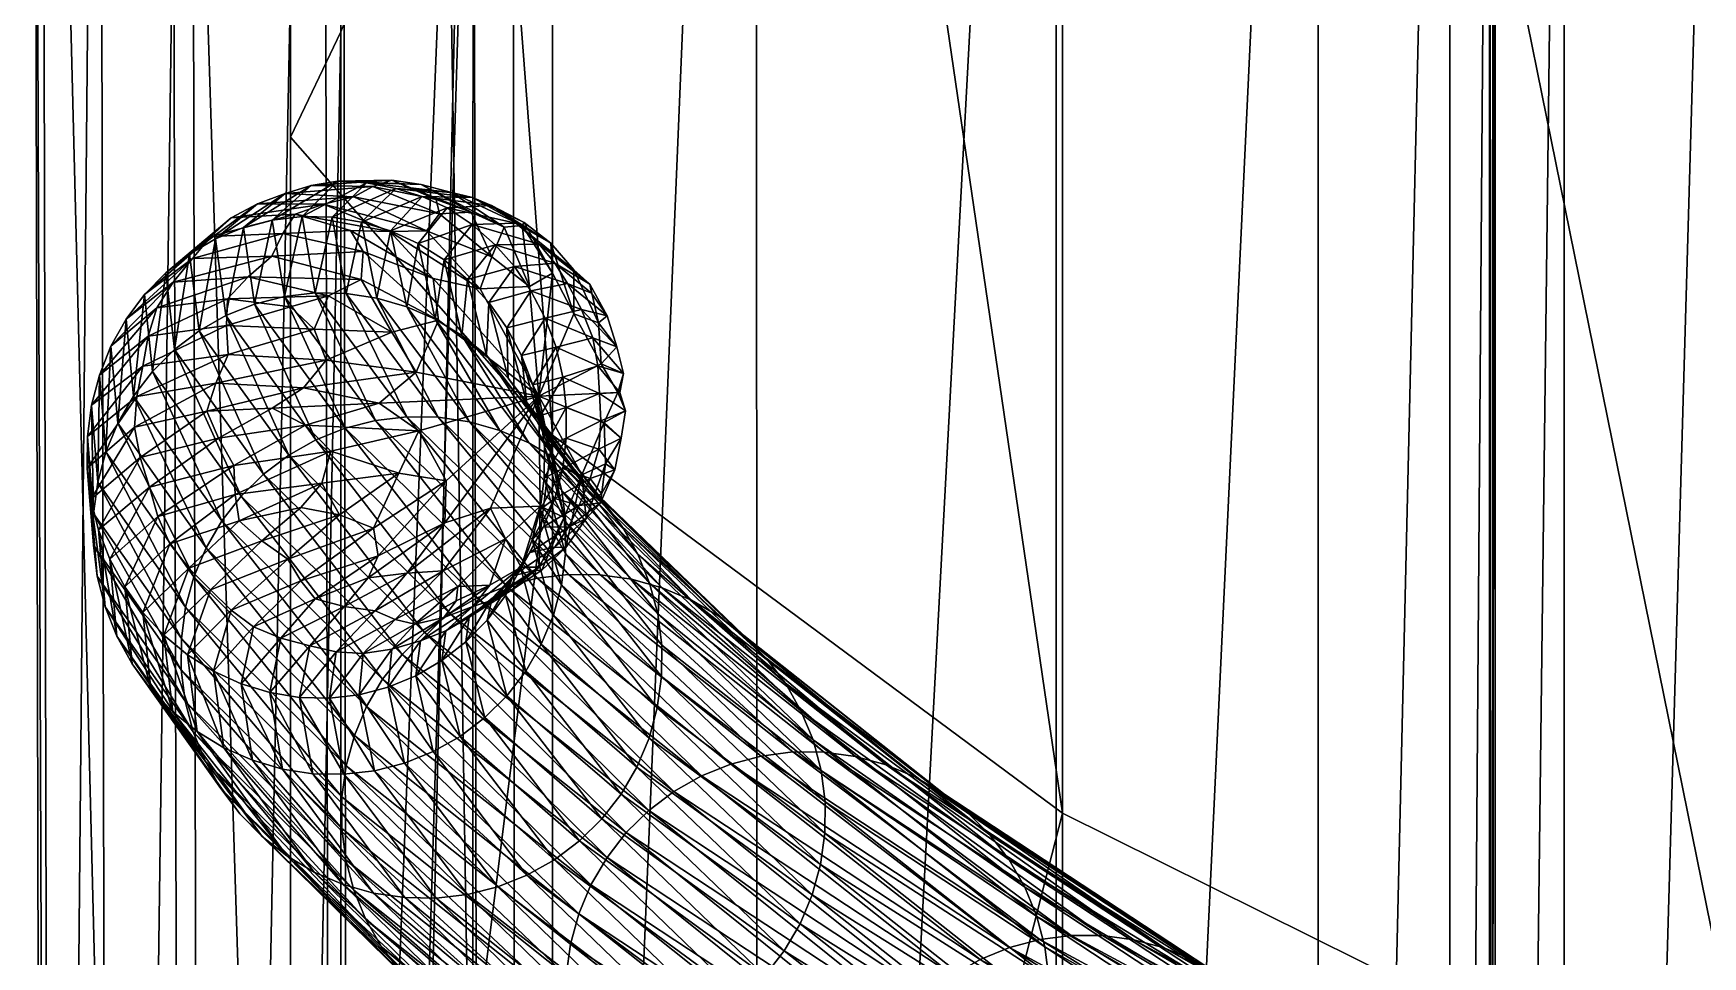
# Model space of a CAD drawing. Header units: centimetres. Extents: x -422 to 422, y -348 to 348.
# Drawn here: x -422 to -408.41, y 61.03 to 68.55 of the extents above; entities that cross this region are included whole.
import ezdxf

# ---------------------------------------------------------------- set-up
doc = ezdxf.new("R2010")
doc.units = ezdxf.units.CM
doc.layers.add('Object003', color=7, linetype='Continuous', true_color=0x718706)
doc.layers.add('Object007', color=7, linetype='Continuous', true_color=0x1c95b1)

msp = doc.modelspace()

# ---------------------------------------------------------------- meshes
at = {"layer": 'Object003', "color": 194, "true_color": 0x551cb1}
mesh = msp.add_polyface(dxfattribs=at)
corners = [(-419.079, 67.352, -15.901), (-419.522, 67.343, -18.628), (-419.737, 67.309, -18.504), (-419.233, 67.3, -15.735), (-419.948, 67.243, -18.381), (-419.389, 67.216, -15.567), (-420.052, 67.027, -25.331), (-419.81, 67.056, -25.427), (-419.952, 66.406, -38.033), (-419.703, 66.435, -38.108), (-420.196, 66.343, -37.958), (-420.288, 66.966, -25.236), (-419.636, 67.157, -15.508), (-420.174, 67.159, -18.288), (-420.387, 67.046, -18.2), (-419.866, 67.074, -15.458), (-419.094, 66.933, -14.894), (-419.416, 66.943, -15.007), (-419.966, 66.918, -15.315), (-419.312, 66.771, -14.754), (-420.553, 66.893, -18.095), (-420.055, 66.733, -15.178), (-419.328, 66.544, -14.585), (-419.594, 66.409, -14.571), (-420.249, 66.565, -15.147), (-420.417, 66.386, -15.129), (-419.903, 66.321, -14.697), (-420.426, 66.168, -15.033), (-419.711, 66.14, -14.489), (-419.566, 67.05, -25.523), (-419.451, 66.43, -38.183), (-419.284, 67.33, -18.723), (-419.325, 67.011, -25.616), (-419.212, 65.395, -58.429), (-419.078, 66.115, -14.306), (-419.613, 65.887, -14.385)]
mesh.append_faces([[corners[k] for k in face] for face in [(0, 1, 2), (3, 2, 4), (4, 5, 3), (6, 2, 1), (1, 7, 6), (8, 6, 7), (7, 9, 8), (6, 8, 10), (2, 6, 11), (11, 4, 2), (12, 13, 14), (14, 15, 12), (16, 12, 15), (15, 17, 16), (13, 12, 5), (5, 4, 13), (18, 19, 17), (17, 15, 18), (20, 18, 15), (19, 18, 21), (21, 22, 19), (23, 24, 25), (25, 26, 23), (24, 23, 22), (22, 21, 24), (27, 28, 26), (29, 30, 9), (9, 7, 29), (31, 29, 7), (7, 1, 31), (30, 29, 32), (33, 8, 9), (28, 34, 23), (23, 26, 28), (34, 28, 35)]], dxfattribs={"vtx2": -1, "color": 194})
mesh = msp.add_polyface(dxfattribs=at)
corners = [(-419.233, 67.3, -15.735), (-418.692, 67.079, -15.142), (-418.719, 67.194, -15.427), (-419.079, 67.352, -15.901), (-419.737, 67.309, -18.504), (-419.389, 67.216, -15.567), (-418.797, 66.94, -14.925), (-419.636, 67.157, -15.508), (-419.094, 66.933, -14.894), (-418.725, 66.219, -38.389), (-418.865, 66.836, -25.79), (-418.654, 66.703, -25.867), (-418.426, 66.99, -19.123), (-418.629, 67.126, -19.049), (-418.422, 67.212, -16.18), (-418.832, 67.22, -18.936), (-419.046, 67.284, -18.817), (-418.593, 67.252, -16.012), (-419.089, 66.939, -25.705), (-418.958, 66.321, -38.324), (-419.201, 66.391, -38.255), (-419.325, 67.011, -25.616), (-419.566, 67.05, -25.523), (-419.284, 67.33, -18.723), (-419.451, 66.43, -38.183), (-418.839, 67.317, -15.956), (-419.522, 67.343, -18.628), (-418.432, 67.091, -15.303), (-418.743, 66.552, -14.535), (-419.416, 66.943, -15.007), (-419.312, 66.771, -14.754), (-418.699, 66.213, -14.361), (-419.328, 66.544, -14.585), (-418.361, 66.468, -14.588)]
mesh.append_faces([[corners[k] for k in face] for face in [(0, 1, 2), (2, 3, 0), (4, 0, 3), (1, 0, 5), (5, 6, 1), (7, 8, 6), (6, 5, 7), (9, 10, 11), (12, 11, 10), (10, 13, 12), (14, 15, 16), (16, 17, 14), (18, 15, 13), (13, 10, 18), (19, 18, 10), (18, 19, 20), (20, 21, 18), (15, 18, 21), (21, 16, 15), (22, 23, 16), (16, 21, 22), (21, 20, 24), (25, 23, 26), (26, 3, 25), (27, 25, 3), (3, 2, 27), (23, 25, 17), (17, 16, 23), (28, 8, 29), (29, 30, 28), (31, 28, 30), (30, 32, 31), (8, 28, 33), (33, 6, 8), (27, 2, 1)]], dxfattribs={"vtx2": -1, "color": 194})
mesh = msp.add_polyface(dxfattribs=at)
corners = [(-418.081, 66.648, -19.276), (-417.751, 66.677, -16.532), (-417.648, 66.511, -16.657), (-417.948, 66.451, -19.351), (-418.238, 66.826, -19.189), (-417.88, 66.831, -16.393), (-418.29, 66.357, -25.996), (-418.462, 66.542, -25.936), (-418.654, 66.703, -25.867), (-418.426, 66.99, -19.123), (-418.069, 67.003, -16.37), (-418.629, 67.126, -19.049), (-418.267, 67.146, -16.34), (-417.785, 66.84, -15.687), (-418.001, 67.007, -15.844), (-417.596, 66.622, -15.653), (-418.422, 67.212, -16.18), (-418.017, 66.982, -15.549), (-418.832, 67.22, -18.936), (-418.593, 67.252, -16.012), (-418.164, 66.968, -15.316), (-418.839, 67.317, -15.956), (-418.432, 67.091, -15.303), (-417.772, 66.596, -15.154), (-417.957, 66.486, -14.848), (-418.265, 66.728, -14.845), (-418.692, 67.079, -15.142), (-418.797, 66.94, -14.925), (-418.361, 66.468, -14.588)]
mesh.append_faces([[corners[k] for k in face] for face in [(0, 1, 2), (2, 3, 0), (1, 0, 4), (4, 5, 1), (6, 0, 3), (0, 6, 7), (7, 4, 0), (8, 9, 4), (4, 7, 8), (10, 9, 11), (11, 12, 10), (13, 10, 12), (12, 14, 13), (10, 13, 15), (15, 5, 10), (9, 10, 5), (5, 4, 9), (16, 17, 14), (14, 12, 16), (18, 16, 12), (12, 11, 18), (17, 16, 19), (19, 20, 17), (21, 22, 20), (20, 19, 21), (23, 13, 14), (14, 17, 23), (24, 23, 17), (17, 20, 24), (25, 24, 20), (20, 22, 25), (26, 25, 22), (25, 26, 27), (27, 28, 25), (24, 25, 28)]], dxfattribs={"vtx2": -1, "color": 194})
mesh = msp.add_polyface(dxfattribs=at)
corners = [(-420.196, 66.343, -37.958), (-420.288, 66.966, -25.236), (-420.052, 67.027, -25.331), (-420.514, 66.873, -25.143), (-420.43, 66.25, -37.885), (-420.648, 66.126, -37.815), (-420.726, 66.75, -25.055), (-420.174, 67.159, -18.288), (-420.387, 67.046, -18.2), (-419.948, 67.243, -18.381), (-419.866, 67.074, -15.458), (-420.553, 66.893, -18.095), (-419.966, 66.918, -15.315), (-420.702, 66.714, -17.997), (-420.055, 66.733, -15.178), (-420.92, 66.598, -24.973), (-420.849, 65.973, -37.749), (-421.028, 65.795, -37.688), (-421.093, 66.42, -24.897), (-420.86, 66.522, -17.933), (-421.243, 66.22, -24.831), (-421.366, 66.001, -24.773), (-420.992, 66.313, -17.881), (-421.182, 65.594, -37.634), (-420.249, 66.565, -15.147), (-420.417, 66.386, -15.129), (-419.903, 66.321, -14.697), (-420.426, 66.168, -15.033), (-421.063, 66.082, -17.818), (-421.106, 65.838, -17.768), (-419.711, 66.14, -14.489), (-420.412, 65.933, -14.949), (-421.46, 65.765, -24.727)]
mesh.append_faces([[corners[k] for k in face] for face in [(0, 1, 2), (3, 4, 5), (5, 6, 3), (7, 3, 6), (6, 8, 7), (3, 7, 9), (9, 1, 3), (4, 3, 1), (1, 0, 4), (10, 8, 11), (12, 11, 13), (13, 14, 12), (15, 11, 8), (8, 6, 15), (16, 15, 6), (6, 5, 16), (15, 16, 17), (17, 18, 15), (11, 15, 18), (18, 13, 11), (19, 20, 21), (21, 22, 19), (20, 19, 13), (13, 18, 20), (23, 20, 18), (24, 19, 22), (22, 25, 24), (19, 24, 14), (14, 13, 19), (26, 25, 27), (28, 27, 25), (25, 22, 28), (27, 28, 29), (30, 27, 31), (32, 28, 22)]], dxfattribs={"vtx2": -1, "color": 194})
mesh = msp.add_polyface(dxfattribs=at)
corners = [(-417.93, 65.686, -26.11), (-417.741, 65.991, -19.396), (-417.686, 65.748, -19.431), (-417.979, 65.535, -38.581), (-418.142, 66.15, -26.045), (-418.022, 65.925, -26.084), (-417.832, 66.229, -19.38), (-417.948, 66.451, -19.351), (-418.29, 66.357, -25.996), (-418.131, 65.741, -38.545), (-418.309, 65.926, -38.5), (-418.462, 66.542, -25.936), (-418.654, 66.703, -25.867), (-418.508, 66.086, -38.448), (-418.725, 66.219, -38.389), (-418.865, 66.836, -25.79), (-418.958, 66.321, -38.324), (-419.703, 66.435, -38.108), (-418.957, 65.425, -58.482), (-419.212, 65.395, -58.429), (-417.963, 65.213, -58.674), (-417.742, 65.081, -58.713), (-418.2, 65.314, -58.63), (-418.447, 65.384, -58.583), (-419.201, 66.391, -38.255), (-419.451, 66.43, -38.183), (-418.701, 65.421, -58.534), (-418.743, 66.552, -14.535), (-418.699, 66.213, -14.361), (-417.881, 65.594, -14.397), (-418.361, 66.468, -14.588), (-419.078, 66.115, -14.306), (-419.328, 66.544, -14.585), (-419.594, 66.409, -14.571), (-419.613, 65.887, -14.385), (-418.881, 65.789, -14.229), (-419.797, 65.66, -14.42), (-419.181, 65.535, -14.22), (-417.772, 66.596, -15.154), (-417.957, 66.486, -14.848)]
mesh.append_faces([[corners[k] for k in face] for face in [(0, 1, 2), (3, 4, 5), (6, 5, 4), (4, 7, 6), (5, 6, 1), (1, 0, 5), (7, 4, 8), (9, 8, 4), (4, 3, 9), (8, 9, 10), (10, 11, 8), (12, 13, 14), (13, 12, 11), (11, 10, 13), (15, 14, 16), (17, 18, 19), (20, 14, 13), (21, 13, 10), (22, 16, 14), (16, 22, 23), (23, 24, 16), (25, 26, 18), (18, 17, 25), (26, 25, 24), (24, 23, 26), (27, 28, 29), (29, 30, 27), (31, 28, 32), (32, 33, 31), (34, 35, 31), (28, 31, 35), (35, 29, 28), (36, 37, 35), (38, 39, 29), (30, 29, 39)]], dxfattribs={"vtx2": -1, "color": 194})
mesh = msp.add_polyface(dxfattribs=at)
corners = [(-417.401, 65.84, -16.695), (-417.192, 65.777, -16.008), (-417.223, 65.624, -16.253), (-417.387, 65.616, -16.767), (-417.686, 65.748, -19.431), (-417.66, 65.5, -19.452), (-417.741, 65.991, -19.396), (-417.442, 66.067, -16.609), (-417.248, 65.994, -15.845), (-417.535, 66.298, -16.639), (-417.832, 66.229, -19.38), (-417.948, 66.451, -19.351), (-417.648, 66.511, -16.657), (-417.325, 66.248, -15.945), (-417.453, 66.432, -16.147), (-417.751, 66.677, -16.532), (-417.468, 66.505, -15.866), (-417.88, 66.831, -16.393), (-417.596, 66.622, -15.653), (-417.238, 65.623, -15.46), (-417.374, 65.857, -15.201), (-417.881, 65.594, -14.397), (-417.396, 66.191, -15.379), (-417.596, 66.263, -15.073), (-417.772, 66.596, -15.154), (-417.785, 66.84, -15.687)]
mesh.append_faces([[corners[k] for k in face] for face in [(0, 1, 2), (2, 3, 0), (4, 0, 3), (3, 5, 4), (0, 4, 6), (6, 7, 0), (1, 0, 7), (7, 8, 1), (9, 10, 11), (11, 12, 9), (13, 9, 12), (12, 14, 13), (9, 13, 8), (8, 7, 9), (10, 9, 7), (7, 6, 10), (15, 16, 14), (14, 12, 15), (16, 15, 17), (17, 18, 16), (2, 1, 19), (20, 19, 1), (1, 8, 20), (19, 20, 21), (22, 20, 8), (8, 13, 22), (16, 22, 13), (13, 14, 16), (22, 16, 18), (18, 23, 22), (20, 22, 23), (23, 21, 20), (21, 23, 24), (25, 24, 23), (23, 18, 25)]], dxfattribs={"vtx2": -1, "color": 194})
mesh = msp.add_polyface(dxfattribs=at)
corners = [(-421.243, 66.22, -24.831), (-421.182, 65.594, -37.634), (-421.31, 65.374, -37.587), (-421.366, 66.001, -24.773), (-421.093, 66.42, -24.897), (-421.028, 65.795, -37.688), (-420.992, 66.313, -17.881), (-421.46, 65.765, -24.727), (-421.407, 65.139, -37.548), (-421.473, 64.892, -37.518), (-421.524, 65.519, -24.691), (-421.063, 66.082, -17.818), (-421.106, 65.838, -17.768), (-421.558, 65.265, -24.668), (-421.507, 64.638, -37.497), (-421.509, 64.381, -37.486), (-421.56, 65.008, -24.657), (-421.156, 65.59, -17.755), (-421.175, 65.34, -17.755), (-420.512, 65.7, -14.968), (-420.584, 65.472, -15.003), (-420.412, 65.933, -14.949), (-421.129, 65.094, -17.748), (-420.489, 65.252, -14.965), (-421.053, 64.851, -17.756), (-421.529, 64.753, -24.659), (-421.467, 64.504, -24.673), (-420.366, 65.029, -14.941), (-420.983, 64.613, -17.8), (-420.305, 64.78, -58.18), (-420.849, 65.973, -37.749), (-420.462, 64.578, -58.139), (-420.592, 64.358, -58.103), (-420.69, 64.123, -58.073)]
mesh.append_faces([[corners[k] for k in face] for face in [(0, 1, 2), (2, 3, 0), (4, 5, 1), (6, 3, 7), (8, 7, 3), (3, 2, 8), (7, 8, 9), (9, 10, 7), (11, 7, 10), (10, 12, 11), (13, 14, 15), (15, 16, 13), (17, 13, 16), (16, 18, 17), (13, 17, 12), (12, 10, 13), (14, 13, 10), (10, 9, 14), (19, 17, 18), (18, 20, 19), (21, 12, 17), (22, 23, 20), (20, 18, 22), (23, 22, 24), (25, 22, 18), (18, 16, 25), (22, 25, 26), (26, 24, 22), (27, 24, 28), (29, 5, 30), (1, 31, 32), (32, 2, 1), (31, 1, 5), (33, 8, 2)]], dxfattribs={"vtx2": -1, "color": 194})
mesh = msp.add_polyface(dxfattribs=at)
corners = [(-421.106, 65.838, -17.768), (-420.412, 65.933, -14.949), (-420.426, 66.168, -15.033), (-419.613, 65.887, -14.385), (-419.711, 66.14, -14.489), (-419.797, 65.66, -14.42), (-420.512, 65.7, -14.968), (-420.584, 65.472, -15.003), (-420.052, 65.496, -14.579), (-421.156, 65.59, -17.755), (-420.489, 65.252, -14.965), (-419.782, 65.356, -14.418), (-421.053, 64.851, -17.756), (-420.366, 65.029, -14.941), (-419.577, 65.146, -14.381), (-419.648, 64.885, -14.481), (-420.355, 64.793, -15.021), (-420.323, 64.578, -15.113), (-419.821, 64.688, -14.686), (-420.983, 64.613, -17.8), (-419.952, 66.406, -38.033), (-419.212, 65.395, -58.429), (-419.459, 65.332, -58.376), (-420.196, 66.343, -37.958), (-418.608, 63.824, -84.197), (-419.919, 65.112, -58.273), (-419.697, 65.237, -58.323), (-420.43, 66.25, -37.885), (-420.648, 66.126, -37.815), (-420.123, 64.959, -58.225), (-420.849, 65.973, -37.749), (-420.305, 64.78, -58.18), (-421.028, 65.795, -37.688), (-420.462, 64.578, -58.139), (-419.181, 65.535, -14.22), (-418.858, 65.31, -14.227), (-418.881, 65.789, -14.229), (-419.023, 64.967, -14.3), (-419.506, 64.628, -14.56)]
mesh.append_faces([[corners[k] for k in face] for face in [(0, 1, 2), (1, 3, 4), (5, 6, 7), (7, 8, 5), (6, 5, 3), (3, 1, 6), (9, 6, 1), (10, 11, 8), (8, 7, 10), (12, 13, 10), (11, 10, 13), (13, 14, 11), (15, 16, 17), (17, 18, 15), (16, 15, 14), (14, 13, 16), (19, 16, 13), (20, 21, 22), (22, 23, 20), (24, 25, 26), (27, 26, 25), (25, 28, 27), (26, 27, 23), (23, 22, 26), (29, 30, 28), (28, 25, 29), (30, 29, 31), (32, 31, 33), (34, 5, 8), (8, 11, 34), (11, 14, 35), (36, 3, 5), (14, 15, 37), (38, 37, 15), (15, 18, 38)]], dxfattribs={"vtx2": -1, "color": 194})
mesh = msp.add_polyface(dxfattribs=at)
corners = [(-417.662, 64.567, -38.634), (-417.837, 65.181, -26.126), (-417.839, 64.925, -26.115), (-417.659, 65.252, -19.425), (-417.688, 65.004, -19.383), (-417.872, 64.671, -26.092), (-417.66, 65.5, -19.452), (-417.868, 65.436, -26.124), (-417.695, 64.822, -38.635), (-417.759, 65.071, -38.627), (-417.93, 65.686, -26.11), (-417.686, 65.748, -19.431), (-418.022, 65.925, -26.084), (-417.854, 65.31, -38.609), (-417.979, 65.535, -38.581), (-417.896, 64.11, -84.291), (-419.212, 65.395, -58.429), (-418.957, 65.425, -58.482), (-418.145, 64.046, -84.26), (-419.459, 65.332, -58.376), (-418.384, 63.95, -84.228), (-419.697, 65.237, -58.323), (-417.359, 64.738, -58.776), (-418.131, 65.741, -38.545), (-417.54, 64.922, -58.747), (-418.309, 65.926, -38.5), (-418.508, 66.086, -38.448), (-417.742, 65.081, -58.713), (-417.963, 65.213, -58.674), (-418.725, 66.219, -38.389), (-418.2, 65.314, -58.63), (-417.127, 64.102, -84.378), (-418.447, 65.384, -58.583), (-417.64, 64.141, -84.321), (-418.701, 65.421, -58.534), (-417.382, 64.138, -84.35), (-418.858, 65.31, -14.227), (-419.181, 65.535, -14.22), (-419.782, 65.356, -14.418), (-417.881, 65.594, -14.397), (-418.881, 65.789, -14.229), (-419.023, 64.967, -14.3), (-419.577, 65.146, -14.381), (-419.506, 64.628, -14.56), (-419.228, 64.518, -14.573), (-418.636, 64.904, -14.355), (-418.647, 64.563, -14.525), (-418.275, 64.68, -14.58), (-417.871, 64.698, -14.84), (-417.676, 64.606, -15.145)]
mesh.append_faces([[corners[k] for k in face] for face in [(0, 1, 2), (3, 2, 1), (4, 5, 2), (6, 1, 7), (8, 7, 1), (7, 8, 9), (9, 10, 7), (11, 7, 10), (12, 13, 14), (13, 12, 10), (10, 9, 13), (15, 16, 17), (18, 19, 16), (20, 21, 19), (22, 23, 14), (24, 25, 23), (26, 27, 28), (25, 24, 27), (29, 28, 30), (31, 32, 30), (33, 17, 34), (35, 34, 32), (36, 37, 38), (37, 36, 39), (39, 40, 37), (41, 36, 42), (41, 43, 44), (44, 45, 41), (36, 41, 45), (45, 39, 36), (46, 47, 39), (39, 45, 46), (48, 39, 47), (39, 48, 49)]], dxfattribs={"vtx2": -1, "color": 194})
mesh = msp.add_polyface(dxfattribs=at)
corners = [(-417.464, 64.924, -16.627), (-417.263, 64.993, -15.937), (-417.371, 64.798, -16.135), (-417.752, 64.76, -19.361), (-417.688, 65.004, -19.383), (-417.395, 65.163, -16.601), (-417.211, 65.252, -15.84), (-417.872, 64.671, -26.092), (-417.837, 65.181, -26.126), (-417.66, 65.5, -19.452), (-417.659, 65.252, -19.425), (-417.839, 64.925, -26.115), (-417.378, 65.392, -16.692), (-417.387, 65.616, -16.767), (-417.177, 65.473, -16.006), (-417.223, 65.624, -16.253), (-417.868, 65.436, -26.124), (-417.686, 65.748, -19.431), (-417.662, 64.567, -38.634), (-417.695, 64.822, -38.635), (-417.203, 64.533, -58.798), (-417.979, 65.535, -38.581), (-417.854, 65.31, -38.609), (-417.077, 64.308, -58.814), (-417.759, 65.071, -38.627), (-417.359, 64.738, -58.776), (-418.131, 65.741, -38.545), (-417.54, 64.922, -58.747), (-416.878, 64.033, -84.403), (-418.2, 65.314, -58.63), (-417.963, 65.213, -58.674), (-417.676, 64.606, -15.145), (-417.533, 64.954, -15.067), (-417.881, 65.594, -14.397), (-417.34, 65.043, -15.374), (-417.496, 64.596, -15.641), (-417.379, 64.724, -15.855), (-417.351, 65.378, -15.199), (-417.238, 65.623, -15.46)]
mesh.append_faces([[corners[k] for k in face] for face in [(0, 1, 2), (0, 3, 4), (4, 5, 0), (1, 0, 5), (5, 6, 1), (7, 4, 3), (8, 9, 10), (11, 10, 4), (12, 10, 9), (9, 13, 12), (14, 12, 13), (13, 15, 14), (12, 14, 6), (6, 5, 12), (10, 12, 5), (5, 4, 10), (16, 17, 9), (8, 18, 19), (20, 21, 22), (23, 22, 24), (21, 20, 25), (26, 25, 27), (28, 29, 30), (31, 32, 33), (34, 32, 35), (1, 34, 36), (36, 2, 1), (34, 1, 6), (6, 37, 34), (32, 34, 37), (37, 33, 32), (38, 14, 15), (33, 37, 38), (14, 38, 37), (37, 6, 14)]], dxfattribs={"vtx2": -1, "color": 194})
mesh = msp.add_polyface(dxfattribs=at)
corners = [(-421.477, 64.127, -37.484), (-421.529, 64.753, -24.659), (-421.56, 65.008, -24.657), (-421.509, 64.381, -37.486), (-421.412, 63.877, -37.493), (-421.467, 64.504, -24.673), (-421.375, 64.265, -24.699), (-421.317, 63.638, -37.511), (-421.193, 63.414, -37.538), (-421.254, 64.04, -24.738), (-420.983, 64.613, -17.8), (-420.887, 64.39, -17.856), (-421.053, 64.851, -17.756), (-420.355, 64.793, -15.021), (-420.323, 64.578, -15.113), (-420.733, 64.194, -17.904), (-420.138, 64.414, -15.128), (-420.556, 64.017, -17.963), (-421.107, 63.833, -24.787), (-421.04, 63.208, -37.575), (-420.935, 63.648, -24.847), (-420.742, 63.487, -24.916), (-420.388, 63.852, -18.056), (-421.31, 65.374, -37.587), (-420.592, 64.358, -58.103), (-420.69, 64.123, -58.073), (-421.407, 65.139, -37.548), (-420.758, 63.875, -58.048), (-421.473, 64.892, -37.518), (-421.507, 64.638, -37.497), (-420.792, 63.621, -58.03), (-420.794, 63.365, -58.018), (-420.761, 63.11, -58.013), (-420.696, 62.861, -58.016)]
mesh.append_faces([[corners[k] for k in face] for face in [(0, 1, 2), (2, 3, 0), (1, 0, 4), (4, 5, 1), (6, 7, 8), (8, 9, 6), (10, 6, 9), (9, 11, 10), (6, 10, 12), (12, 5, 6), (7, 6, 5), (5, 4, 7), (13, 10, 11), (11, 14, 13), (15, 16, 14), (14, 11, 15), (16, 15, 17), (18, 15, 11), (11, 9, 18), (19, 18, 9), (15, 18, 20), (20, 17, 15), (21, 22, 17), (17, 20, 21), (23, 24, 25), (26, 25, 27), (27, 28, 26), (29, 30, 31), (31, 3, 29), (30, 29, 28), (28, 27, 30), (32, 0, 3), (3, 31, 32), (33, 4, 0)]], dxfattribs={"vtx2": -1, "color": 194})
mesh = msp.add_polyface(dxfattribs=at)
corners = [(-419.215, 63.844, -15.538), (-418.661, 64.172, -14.909), (-418.956, 64.152, -14.877), (-418.541, 64.043, -15.123), (-419.051, 63.775, -15.704), (-418.892, 63.736, -15.869), (-418.555, 63.926, -15.405), (-418.657, 63.792, -15.925), (-418.282, 64.054, -15.284), (-419.078, 63.532, -18.675), (-418.847, 63.6, -18.771), (-418.419, 63.88, -15.983), (-418.027, 64.2, -15.3), (-418.671, 63.44, -25.728), (-418.449, 63.795, -19.006), (-418.64, 63.683, -18.891), (-418.253, 63.935, -16.152), (-418.105, 64.014, -16.312), (-418.261, 63.949, -19.084), (-418.477, 63.592, -25.81), (-418.303, 63.77, -25.886), (-418.092, 64.129, -19.155), (-419.212, 65.395, -58.429), (-417.896, 64.11, -84.291), (-418.145, 64.046, -84.26), (-419.697, 65.237, -58.323), (-418.384, 63.95, -84.228), (-418.608, 63.824, -84.197), (-419.459, 65.332, -58.376), (-419.273, 64.113, -14.988), (-418.647, 64.563, -14.525), (-418.275, 64.68, -14.58), (-419.189, 64.293, -14.739), (-418.636, 64.904, -14.355), (-419.228, 64.518, -14.573), (-418.154, 64.431, -14.834)]
mesh.append_faces([[corners[k] for k in face] for face in [(0, 1, 2), (3, 4, 5), (5, 6, 3), (4, 3, 1), (1, 0, 4), (7, 8, 6), (6, 5, 7), (9, 7, 5), (7, 9, 10), (10, 11, 7), (8, 7, 11), (11, 12, 8), (13, 14, 15), (16, 15, 14), (14, 17, 16), (12, 11, 16), (15, 16, 11), (11, 10, 15), (17, 14, 18), (19, 18, 14), (14, 13, 19), (18, 19, 20), (20, 21, 18), (22, 23, 24), (25, 26, 27), (28, 24, 26), (29, 2, 30), (31, 30, 2), (2, 1, 31), (32, 30, 33), (33, 34, 32), (35, 31, 1), (1, 3, 35), (8, 35, 3), (3, 6, 8)]], dxfattribs={"vtx2": -1, "color": 194})
mesh = msp.add_polyface(dxfattribs=at)
corners = [(-417.879, 64.2, -15.532), (-418.253, 63.935, -16.152), (-418.105, 64.014, -16.312), (-417.859, 64.177, -15.825), (-418.027, 64.2, -15.3), (-417.923, 64.174, -16.345), (-417.662, 64.362, -15.672), (-418.261, 63.949, -19.084), (-418.092, 64.129, -19.155), (-417.753, 64.363, -16.372), (-418.154, 63.97, -25.952), (-417.989, 63.355, -38.486), (-417.862, 63.575, -38.533), (-418.03, 64.189, -26.01), (-417.955, 64.32, -19.246), (-417.843, 64.528, -19.326), (-418.303, 63.77, -25.886), (-417.641, 64.527, -16.513), (-417.936, 64.424, -26.056), (-417.752, 64.76, -19.361), (-417.764, 63.81, -38.572), (-417.698, 64.057, -38.602), (-417.872, 64.671, -26.092), (-417.664, 64.311, -38.623), (-417.839, 64.925, -26.115), (-418.957, 65.425, -58.482), (-417.64, 64.141, -84.321), (-417.896, 64.11, -84.291), (-418.701, 65.421, -58.534), (-417.382, 64.138, -84.35), (-418.154, 64.431, -14.834), (-418.282, 64.054, -15.284), (-417.871, 64.698, -14.84), (-418.275, 64.68, -14.58), (-417.676, 64.606, -15.145)]
mesh.append_faces([[corners[k] for k in face] for face in [(0, 1, 2), (2, 3, 0), (1, 0, 4), (5, 6, 3), (3, 2, 5), (7, 5, 2), (5, 7, 8), (8, 9, 5), (6, 5, 9), (10, 11, 12), (12, 13, 10), (14, 10, 13), (13, 15, 14), (10, 14, 8), (8, 16, 10), (11, 10, 16), (17, 14, 15), (14, 17, 9), (9, 8, 14), (18, 19, 15), (15, 13, 18), (20, 18, 13), (13, 12, 20), (18, 20, 21), (21, 22, 18), (19, 18, 22), (23, 24, 22), (25, 26, 27), (28, 29, 26), (30, 31, 4), (4, 32, 30), (33, 30, 32), (34, 0, 3), (0, 34, 32), (32, 4, 0)]], dxfattribs={"vtx2": -1, "color": 194})
mesh = msp.add_polyface(dxfattribs=at)
corners = [(-417.753, 64.363, -16.372), (-417.496, 64.596, -15.641), (-417.662, 64.362, -15.672), (-417.843, 64.528, -19.326), (-417.555, 64.703, -16.641), (-417.641, 64.527, -16.513), (-417.379, 64.724, -15.855), (-417.371, 64.798, -16.135), (-417.464, 64.924, -16.627), (-417.752, 64.76, -19.361), (-417.839, 64.925, -26.115), (-417.664, 64.311, -38.623), (-417.662, 64.567, -38.634), (-417.872, 64.671, -26.092), (-417.698, 64.057, -38.602), (-416.918, 63.056, -58.791), (-417.764, 63.81, -38.572), (-416.883, 63.31, -58.809), (-416.882, 63.566, -58.821), (-416.914, 63.821, -58.825), (-417.695, 64.822, -38.635), (-416.98, 64.07, -58.823), (-417.759, 65.071, -38.627), (-417.854, 65.31, -38.609), (-417.077, 64.308, -58.814), (-417.203, 64.533, -58.798), (-416.032, 63.46, -84.472), (-417.359, 64.738, -58.776), (-416.214, 63.644, -84.46), (-417.54, 64.922, -58.747), (-417.742, 65.081, -58.713), (-416.417, 63.802, -84.444), (-416.64, 63.933, -84.425), (-417.963, 65.213, -58.674), (-416.878, 64.033, -84.403), (-418.2, 65.314, -58.63), (-417.127, 64.102, -84.378), (-415.815, 62.696, -113.402), (-417.64, 64.141, -84.321), (-417.382, 64.138, -84.35), (-418.447, 65.384, -58.583), (-417.859, 64.177, -15.825), (-417.676, 64.606, -15.145), (-417.533, 64.954, -15.067), (-417.34, 65.043, -15.374)]
mesh.append_faces([[corners[k] for k in face] for face in [(0, 1, 2), (3, 4, 5), (6, 5, 4), (4, 7, 6), (5, 6, 1), (1, 0, 5), (7, 4, 8), (9, 8, 4), (4, 3, 9), (10, 11, 12), (13, 14, 11), (15, 14, 16), (11, 17, 18), (18, 12, 11), (17, 11, 14), (19, 20, 12), (12, 18, 19), (20, 19, 21), (21, 22, 20), (23, 24, 25), (22, 21, 24), (26, 27, 25), (28, 29, 27), (30, 31, 32), (32, 33, 30), (31, 30, 29), (29, 28, 31), (33, 32, 34), (35, 34, 36), (37, 38, 39), (40, 36, 39), (41, 2, 42), (43, 42, 2), (2, 1, 43), (1, 6, 44)]], dxfattribs={"vtx2": -1, "color": 194})
mesh = msp.add_polyface(dxfattribs=at)
corners = [(-420.138, 64.414, -15.128), (-419.506, 64.628, -14.56), (-419.821, 64.688, -14.686), (-420.323, 64.578, -15.113), (-420.556, 64.017, -17.963), (-419.927, 64.265, -15.157), (-419.228, 64.518, -14.573), (-420.532, 63.354, -24.993), (-420.206, 63.715, -18.158), (-420.388, 63.852, -18.056), (-419.82, 64.089, -15.29), (-419.704, 63.942, -15.43), (-419.189, 64.293, -14.739), (-419.273, 64.113, -14.988), (-419.467, 63.88, -15.48), (-418.956, 64.152, -14.877), (-419.983, 63.622, -18.243), (-419.748, 63.559, -18.335), (-419.215, 63.844, -15.538), (-419.051, 63.775, -15.704), (-419.531, 63.512, -18.456), (-419.313, 63.497, -18.579), (-418.892, 63.736, -15.869), (-418.813, 63.67, -84.167), (-420.123, 64.959, -58.225), (-419.919, 65.112, -58.273), (-418.608, 63.824, -84.197), (-418.996, 63.49, -84.138), (-420.305, 64.78, -58.18), (-420.462, 64.578, -58.139), (-419.154, 63.288, -84.111), (-419.284, 63.067, -84.086), (-420.592, 64.358, -58.103), (-419.383, 62.831, -84.064), (-420.69, 64.123, -58.073), (-418.647, 64.563, -14.525)]
mesh.append_faces([[corners[k] for k in face] for face in [(0, 1, 2), (2, 3, 0), (4, 5, 0), (1, 0, 5), (5, 6, 1), (7, 8, 9), (10, 9, 8), (8, 11, 10), (12, 10, 11), (11, 13, 12), (10, 12, 6), (6, 5, 10), (9, 10, 5), (5, 4, 9), (14, 15, 13), (13, 11, 14), (16, 14, 11), (11, 8, 16), (14, 16, 17), (17, 18, 14), (15, 14, 18), (19, 20, 21), (21, 22, 19), (20, 19, 18), (18, 17, 20), (23, 24, 25), (25, 26, 23), (24, 23, 27), (27, 28, 24), (29, 30, 31), (31, 32, 29), (30, 29, 28), (28, 27, 30), (33, 34, 32), (35, 12, 13)]], dxfattribs={"vtx2": -1, "color": 194})
mesh = msp.add_polyface(dxfattribs=at)
corners = [(-417.64, 64.141, -84.321), (-415.815, 62.696, -113.402), (-416.071, 62.663, -113.393), (-413.803, 61.169, -143.506), (-415.656, 61.533, -84.427), (-416.985, 62.809, -58.766), (-417.084, 62.573, -58.736), (-415.588, 61.78, -84.446), (-416.918, 63.056, -58.791), (-416.883, 63.31, -58.809), (-415.553, 62.034, -84.461), (-415.551, 62.291, -84.473), (-416.882, 63.566, -58.821), (-415.584, 62.545, -84.481), (-416.914, 63.821, -58.825), (-415.65, 62.794, -84.485), (-416.98, 64.07, -58.823), (-413.828, 61.356, -113.4), (-414.053, 61.817, -113.415), (-415.875, 63.256, -84.481), (-415.748, 63.032, -84.485), (-413.925, 61.594, -113.408), (-417.077, 64.308, -58.814), (-417.203, 64.533, -58.798), (-416.032, 63.46, -84.472), (-417.359, 64.738, -58.776), (-416.214, 63.644, -84.46), (-414.209, 62.021, -113.42), (-414.391, 62.204, -113.423), (-416.417, 63.802, -84.444), (-414.594, 62.361, -113.424), (-414.816, 62.491, -113.423), (-416.64, 63.933, -84.425), (-415.054, 62.591, -113.42), (-416.878, 64.033, -84.403), (-415.303, 62.658, -113.416), (-417.127, 64.102, -84.378), (-413.549, 61.202, -143.497), (-415.558, 62.694, -113.41), (-417.382, 64.138, -84.35)]
mesh.append_faces([[corners[k] for k in face] for face in [(0, 1, 2), (3, 2, 1), (4, 5, 6), (7, 8, 5), (9, 10, 11), (11, 12, 9), (10, 9, 8), (8, 7, 10), (13, 14, 12), (12, 11, 13), (14, 13, 15), (15, 16, 14), (17, 15, 13), (18, 19, 20), (21, 20, 15), (22, 20, 19), (19, 23, 22), (20, 22, 16), (16, 15, 20), (23, 19, 24), (25, 24, 26), (27, 24, 19), (28, 26, 24), (29, 30, 31), (31, 32, 29), (30, 29, 26), (26, 28, 30), (33, 34, 32), (32, 31, 33), (34, 33, 35), (35, 36, 34), (37, 1, 38), (39, 38, 1), (38, 39, 36), (36, 35, 38)]], dxfattribs={"vtx2": -1, "color": 194})
mesh = msp.add_polyface(dxfattribs=at)
corners = [(-419.83, 63.14, -25.26), (-419.721, 62.519, -37.937), (-419.469, 62.514, -38.011), (-419.586, 63.134, -25.356), (-419.531, 63.512, -18.456), (-419.313, 63.497, -18.579), (-419.748, 63.559, -18.335), (-418.892, 63.736, -15.869), (-419.078, 63.532, -18.675), (-419.344, 63.162, -25.452), (-419.219, 62.543, -38.087), (-418.975, 62.605, -38.162), (-419.109, 63.224, -25.547), (-418.847, 63.6, -18.771), (-418.883, 63.317, -25.64), (-418.742, 62.699, -38.235), (-418.523, 62.823, -38.305), (-418.671, 63.44, -25.728), (-418.64, 63.683, -18.891), (-418.322, 62.976, -38.371), (-418.477, 63.592, -25.81), (-418.143, 63.154, -38.431), (-418.303, 63.77, -25.886), (-417.989, 63.355, -38.486), (-416.782, 62.375, -113.357), (-418.608, 63.824, -84.197), (-418.384, 63.95, -84.228), (-416.987, 62.22, -113.343), (-418.813, 63.67, -84.167), (-417.17, 62.039, -113.329), (-418.996, 63.49, -84.138), (-417.458, 61.615, -113.301), (-419.284, 63.067, -84.086), (-419.154, 63.288, -84.111), (-417.327, 61.836, -113.315), (-420.592, 64.358, -58.103), (-419.383, 62.831, -84.064), (-417.552, 61.972, -58.614), (-417.37, 62.151, -58.659), (-417.213, 62.353, -58.7)]
mesh.append_faces([[corners[k] for k in face] for face in [(0, 1, 2), (2, 3, 0), (4, 0, 3), (3, 5, 4), (0, 4, 6), (7, 5, 8), (9, 8, 5), (5, 3, 9), (10, 9, 3), (3, 2, 10), (9, 10, 11), (11, 12, 9), (8, 9, 12), (12, 13, 8), (14, 15, 16), (16, 17, 14), (18, 14, 17), (14, 18, 13), (13, 12, 14), (15, 14, 12), (12, 11, 15), (19, 20, 17), (17, 16, 19), (20, 19, 21), (21, 22, 20), (22, 21, 23), (24, 25, 26), (27, 28, 25), (29, 30, 28), (31, 32, 33), (34, 33, 30), (35, 32, 36), (37, 19, 16), (38, 21, 19), (39, 23, 21)]], dxfattribs={"vtx2": -1, "color": 194})
mesh = msp.add_polyface(dxfattribs=at)
corners = [(-421.254, 64.04, -24.738), (-421.193, 63.414, -37.538), (-421.04, 63.208, -37.575), (-421.107, 63.833, -24.787), (-420.862, 63.023, -37.62), (-420.935, 63.648, -24.847), (-420.742, 63.487, -24.916), (-420.663, 62.863, -37.672), (-420.446, 62.73, -37.731), (-420.532, 63.354, -24.993), (-420.388, 63.852, -18.056), (-420.307, 63.251, -25.078), (-419.983, 63.622, -18.243), (-420.206, 63.715, -18.158), (-420.213, 62.628, -37.795), (-419.97, 62.557, -37.864), (-420.072, 63.179, -25.167), (-419.748, 63.559, -18.335), (-419.83, 63.14, -25.26), (-419.721, 62.519, -37.937), (-420.69, 64.123, -58.073), (-419.383, 62.831, -84.064), (-419.451, 62.584, -84.045), (-420.758, 63.875, -58.048), (-420.792, 63.621, -58.03), (-419.486, 62.33, -84.029), (-419.487, 62.073, -84.018), (-420.794, 63.365, -58.018), (-419.454, 61.818, -84.01), (-420.761, 63.11, -58.013), (-421.477, 64.127, -37.484), (-420.696, 62.861, -58.016), (-421.317, 63.638, -37.511), (-420.599, 62.623, -58.025), (-420.472, 62.399, -58.041), (-421.412, 63.877, -37.493), (-420.317, 62.193, -58.063), (-420.136, 62.009, -58.092), (-419.933, 61.85, -58.126)]
mesh.append_faces([[corners[k] for k in face] for face in [(0, 1, 2), (3, 2, 4), (4, 5, 3), (6, 7, 8), (8, 9, 6), (10, 6, 9), (7, 6, 5), (5, 4, 7), (11, 12, 13), (13, 9, 11), (14, 11, 9), (9, 8, 14), (11, 14, 15), (15, 16, 11), (12, 11, 16), (16, 17, 12), (17, 16, 18), (19, 18, 16), (16, 15, 19), (20, 21, 22), (22, 23, 20), (24, 25, 26), (26, 27, 24), (25, 24, 23), (23, 22, 25), (28, 29, 27), (30, 29, 31), (32, 33, 34), (34, 1, 32), (33, 32, 35), (35, 31, 33), (36, 2, 1), (1, 34, 36), (37, 4, 2), (38, 7, 4)]], dxfattribs={"vtx2": -1, "color": 194})
mesh = msp.add_polyface(dxfattribs=at)
corners = [(-416.071, 62.663, -113.393), (-417.896, 64.11, -84.291), (-417.64, 64.141, -84.321), (-416.32, 62.598, -113.382), (-418.145, 64.046, -84.26), (-418.384, 63.95, -84.228), (-416.558, 62.501, -113.37), (-416.782, 62.375, -113.357), (-418.608, 63.824, -84.197), (-416.987, 62.22, -113.343), (-418.813, 63.67, -84.167), (-417.17, 62.039, -113.329), (-415.283, 59.88, -143.503), (-417.557, 61.379, -113.286), (-417.458, 61.615, -113.301), (-415.35, 59.632, -143.494), (-417.624, 61.131, -113.273), (-415.386, 59.121, -143.471), (-417.661, 60.62, -113.247), (-417.659, 60.877, -113.26), (-415.385, 59.378, -143.483), (-415.354, 58.867, -143.458), (-417.628, 60.366, -113.236), (-419.007, 60.903, -84.018), (-417.181, 59.452, -113.207), (-416.999, 59.27, -113.204), (-416.336, 58.883, -113.206), (-418.161, 60.331, -84.088), (-418.399, 60.431, -84.066), (-416.087, 58.816, -113.211), (-417.912, 60.262, -84.113), (-418.718, 61.506, -58.357), (-417.399, 60.223, -84.169), (-417.143, 60.254, -84.2), (-418.464, 61.536, -58.41), (-416.894, 60.318, -84.231), (-417.979, 61.694, -58.515), (-416.655, 60.414, -84.262), (-416.431, 60.54, -84.293), (-417.756, 61.819, -58.566), (-418.216, 61.599, -58.463), (-416.226, 60.694, -84.324), (-417.552, 61.972, -58.614), (-416.043, 60.874, -84.353), (-417.37, 62.151, -58.659), (-418.322, 62.976, -38.371), (-417.989, 63.355, -38.486), (-417.213, 62.353, -58.7), (-417.084, 62.573, -58.736), (-417.862, 63.575, -38.533), (-418.143, 63.154, -38.431), (-415.885, 61.076, -84.38), (-416.985, 62.809, -58.766), (-417.764, 63.81, -38.572), (-416.918, 63.056, -58.791), (-417.698, 64.057, -38.602), (-416.883, 63.31, -58.809)]
mesh.append_faces([[corners[k] for k in face] for face in [(0, 1, 2), (1, 0, 3), (3, 4, 1), (5, 6, 7), (6, 5, 4), (4, 3, 6), (8, 7, 9), (10, 9, 11), (12, 13, 14), (15, 16, 13), (17, 18, 19), (20, 19, 16), (21, 22, 18), (23, 24, 25), (26, 27, 28), (29, 30, 27), (31, 32, 33), (34, 33, 35), (36, 37, 38), (38, 39, 36), (37, 36, 40), (40, 35, 37), (41, 42, 39), (39, 38, 41), (43, 44, 42), (45, 42, 44), (46, 47, 48), (48, 49, 46), (50, 44, 47), (51, 47, 44), (52, 53, 49), (49, 48, 52), (53, 52, 54), (55, 54, 56)]], dxfattribs={"vtx2": -1, "color": 194})
mesh = msp.add_polyface(dxfattribs=at)
corners = [(-419.154, 63.288, -84.111), (-417.327, 61.836, -113.315), (-417.458, 61.615, -113.301), (-418.996, 63.49, -84.138), (-417.17, 62.039, -113.329), (-417.557, 61.379, -113.286), (-419.383, 62.831, -84.064), (-419.284, 63.067, -84.086), (-417.624, 61.131, -113.273), (-419.451, 62.584, -84.045), (-419.486, 62.33, -84.029), (-417.659, 60.877, -113.26), (-417.661, 60.62, -113.247), (-419.487, 62.073, -84.018), (-417.628, 60.366, -113.236), (-419.454, 61.818, -84.01), (-417.562, 60.118, -113.227), (-419.388, 61.57, -84.006), (-419.291, 61.332, -84.006), (-417.465, 59.88, -113.219), (-417.337, 59.657, -113.212), (-419.163, 61.108, -84.01), (-417.181, 59.452, -113.207), (-419.007, 60.903, -84.018), (-416.999, 59.27, -113.204), (-418.825, 60.72, -84.031), (-416.574, 58.983, -113.204), (-418.399, 60.431, -84.066), (-418.621, 60.562, -84.046), (-416.796, 59.112, -113.203), (-419.712, 61.718, -58.165), (-418.161, 60.331, -84.088), (-419.476, 61.617, -58.208), (-417.912, 60.262, -84.113), (-418.974, 61.51, -58.305), (-417.657, 60.226, -84.14), (-417.399, 60.223, -84.169), (-418.718, 61.506, -58.357), (-419.228, 61.547, -58.255), (-417.143, 60.254, -84.2), (-418.464, 61.536, -58.41), (-416.894, 60.318, -84.231), (-418.216, 61.599, -58.463), (-419.219, 62.543, -38.087), (-418.975, 62.605, -38.162), (-418.742, 62.699, -38.235), (-417.979, 61.694, -58.515), (-417.756, 61.819, -58.566), (-418.523, 62.823, -38.305), (-417.552, 61.972, -58.614)]
mesh.append_faces([[corners[k] for k in face] for face in [(0, 1, 2), (3, 4, 1), (5, 6, 7), (7, 2, 5), (6, 5, 8), (8, 9, 6), (10, 11, 12), (9, 8, 11), (13, 12, 14), (15, 14, 16), (16, 17, 15), (18, 19, 20), (20, 21, 18), (19, 18, 17), (17, 16, 19), (22, 23, 21), (21, 20, 22), (24, 25, 23), (26, 27, 28), (29, 28, 25), (30, 27, 31), (32, 31, 33), (34, 35, 36), (36, 37, 34), (35, 34, 38), (38, 33, 35), (39, 40, 37), (41, 42, 40), (43, 40, 42), (42, 44, 43), (45, 46, 47), (47, 48, 45), (46, 45, 44), (44, 42, 46), (48, 47, 49)]], dxfattribs={"vtx2": -1, "color": 194})
mesh = msp.add_polyface(dxfattribs=at)
corners = [(-417.661, 60.62, -113.247), (-419.487, 62.073, -84.018), (-419.486, 62.33, -84.029), (-417.659, 60.877, -113.26), (-419.451, 62.584, -84.045), (-420.794, 63.365, -58.018), (-419.454, 61.818, -84.01), (-420.761, 63.11, -58.013), (-419.388, 61.57, -84.006), (-420.696, 62.861, -58.016), (-417.628, 60.366, -113.236), (-420.599, 62.623, -58.025), (-419.291, 61.332, -84.006), (-419.163, 61.108, -84.01), (-420.472, 62.399, -58.041), (-419.007, 60.903, -84.018), (-420.317, 62.193, -58.063), (-418.825, 60.72, -84.031), (-420.136, 62.009, -58.092), (-421.04, 63.208, -37.575), (-419.933, 61.85, -58.126), (-418.621, 60.562, -84.046), (-418.399, 60.431, -84.066), (-419.712, 61.718, -58.165), (-420.663, 62.863, -37.672), (-420.446, 62.73, -37.731), (-420.862, 63.023, -37.62), (-419.476, 61.617, -58.208), (-420.213, 62.628, -37.795), (-418.161, 60.331, -84.088), (-417.912, 60.262, -84.113), (-419.228, 61.547, -58.255), (-419.97, 62.557, -37.864), (-419.721, 62.519, -37.937), (-418.974, 61.51, -58.305), (-418.718, 61.506, -58.357), (-419.469, 62.514, -38.011), (-418.464, 61.536, -58.41), (-419.219, 62.543, -38.087)]
mesh.append_faces([[corners[k] for k in face] for face in [(0, 1, 2), (3, 2, 4), (5, 1, 6), (7, 6, 8), (8, 9, 7), (10, 6, 1), (11, 12, 13), (13, 14, 11), (12, 11, 9), (9, 8, 12), (15, 16, 14), (14, 13, 15), (16, 15, 17), (17, 18, 16), (19, 16, 18), (20, 21, 22), (22, 23, 20), (24, 20, 23), (23, 25, 24), (26, 18, 20), (21, 20, 18), (18, 17, 21), (27, 28, 25), (25, 23, 27), (29, 27, 23), (30, 31, 27), (28, 27, 31), (31, 32, 28), (33, 34, 35), (35, 36, 33), (34, 33, 32), (32, 31, 34), (37, 38, 36), (36, 35, 37)]], dxfattribs={"vtx2": -1, "color": 194})
mesh = msp.add_polyface(dxfattribs=at)
corners = [(-415.815, 62.696, -113.402), (-413.549, 61.202, -143.497), (-413.803, 61.169, -143.506), (-416.071, 62.663, -113.393), (-414.051, 61.103, -143.513), (-416.32, 62.598, -113.382), (-414.289, 61.006, -143.518), (-416.226, 60.694, -84.324), (-414.403, 59.254, -113.283), (-414.22, 59.435, -113.297), (-415.885, 61.076, -84.38), (-414.062, 59.637, -113.312), (-413.932, 59.859, -113.326), (-416.043, 60.874, -84.353), (-415.755, 61.296, -84.405), (-413.833, 60.095, -113.34), (-415.656, 61.533, -84.427), (-413.766, 60.343, -113.354), (-415.553, 62.034, -84.461), (-413.731, 60.597, -113.367), (-413.729, 60.854, -113.379), (-415.551, 62.291, -84.473), (-415.588, 61.78, -84.446), (-413.762, 61.108, -113.39), (-415.584, 62.545, -84.481), (-413.828, 61.356, -113.4), (-411.794, 60.33, -143.386), (-414.053, 61.817, -113.415), (-413.925, 61.594, -113.408), (-415.748, 63.032, -84.485), (-415.65, 62.794, -84.485), (-415.875, 63.256, -84.481), (-414.209, 62.021, -113.42), (-411.95, 60.534, -143.401), (-412.13, 60.716, -143.417), (-414.391, 62.204, -113.423), (-416.032, 63.46, -84.472), (-414.594, 62.361, -113.424), (-412.333, 60.873, -143.433), (-412.554, 61.002, -143.448), (-414.816, 62.491, -113.423), (-412.791, 61.1, -143.462), (-415.054, 62.591, -113.42), (-413.039, 61.167, -143.475), (-415.303, 62.658, -113.416), (-415.558, 62.694, -113.41), (-413.293, 61.201, -143.487), (-411.865, 59.449, -172.456), (-414.512, 60.878, -143.52), (-411.643, 59.577, -172.441), (-412.068, 59.293, -172.467), (-414.715, 60.722, -143.521), (-412.25, 59.111, -172.475), (-414.897, 60.541, -143.52), (-412.406, 58.907, -172.48), (-415.055, 60.338, -143.516)]
mesh.append_faces([[corners[k] for k in face] for face in [(0, 1, 2), (3, 2, 4), (5, 4, 6), (7, 8, 9), (10, 11, 12), (13, 9, 11), (14, 12, 15), (16, 15, 17), (18, 19, 20), (20, 21, 18), (22, 17, 19), (21, 20, 23), (24, 23, 25), (26, 27, 28), (29, 28, 27), (30, 25, 28), (31, 27, 32), (33, 32, 27), (34, 35, 32), (36, 32, 35), (37, 38, 39), (39, 40, 37), (38, 37, 35), (41, 42, 40), (40, 39, 41), (42, 41, 43), (43, 44, 42), (45, 46, 1), (46, 45, 44), (44, 43, 46), (47, 48, 6), (49, 6, 4), (50, 51, 48), (52, 53, 51), (54, 55, 53)]], dxfattribs={"vtx2": -1, "color": 194})
mesh = msp.add_polyface(dxfattribs=at)
corners = [(-414.051, 61.103, -143.513), (-416.32, 62.598, -113.382), (-416.071, 62.663, -113.393), (-416.558, 62.501, -113.37), (-414.289, 61.006, -143.518), (-414.512, 60.878, -143.52), (-416.782, 62.375, -113.357), (-414.715, 60.722, -143.521), (-416.987, 62.22, -113.343), (-414.897, 60.541, -143.52), (-417.17, 62.039, -113.329), (-417.327, 61.836, -113.315), (-415.055, 60.338, -143.516), (-415.184, 60.117, -143.511), (-417.458, 61.615, -113.301), (-415.283, 59.88, -143.503), (-417.557, 61.379, -113.286), (-415.35, 59.632, -143.494), (-417.659, 60.877, -113.26), (-415.385, 59.378, -143.483), (-415.386, 59.121, -143.471), (-417.624, 61.131, -113.273), (-415.319, 58.811, -113.234), (-417.143, 60.254, -84.2), (-417.399, 60.223, -84.169), (-415.07, 58.876, -113.245), (-416.894, 60.318, -84.231), (-414.608, 59.099, -113.27), (-416.431, 60.54, -84.293), (-416.655, 60.414, -84.262), (-414.832, 58.972, -113.257), (-417.552, 61.972, -58.614), (-416.226, 60.694, -84.324), (-416.043, 60.874, -84.353), (-414.403, 59.254, -113.283), (-414.22, 59.435, -113.297), (-413.932, 59.859, -113.326), (-415.755, 61.296, -84.405), (-415.885, 61.076, -84.38), (-414.062, 59.637, -113.312), (-417.213, 62.353, -58.7), (-417.084, 62.573, -58.736), (-417.37, 62.151, -58.659), (-415.656, 61.533, -84.427), (-416.985, 62.809, -58.766), (-415.588, 61.78, -84.446), (-413.833, 60.095, -113.34), (-413.766, 60.343, -113.354), (-413.731, 60.597, -113.367), (-415.553, 62.034, -84.461), (-413.762, 61.108, -113.39), (-415.584, 62.545, -84.481), (-415.551, 62.291, -84.473)]
mesh.append_faces([[corners[k] for k in face] for face in [(0, 1, 2), (3, 4, 5), (5, 6, 3), (4, 3, 1), (7, 8, 6), (6, 5, 7), (8, 7, 9), (9, 10, 8), (11, 12, 13), (13, 14, 11), (12, 11, 10), (10, 9, 12), (14, 13, 15), (16, 15, 17), (18, 19, 20), (21, 17, 19), (22, 23, 24), (25, 26, 23), (27, 28, 29), (30, 29, 26), (31, 32, 33), (34, 32, 28), (35, 33, 32), (36, 37, 38), (39, 38, 33), (40, 38, 37), (37, 41, 40), (42, 33, 38), (41, 37, 43), (44, 43, 45), (46, 43, 37), (47, 45, 43), (48, 49, 45), (50, 51, 52)]], dxfattribs={"vtx2": -1, "color": 194})
mesh = msp.add_polyface(dxfattribs=at)
corners = [(-411.508, 58.857, -143.303), (-413.766, 60.343, -113.354), (-413.833, 60.095, -113.34), (-411.472, 59.368, -143.327), (-413.729, 60.854, -113.379), (-413.731, 60.597, -113.367), (-411.474, 59.111, -143.314), (-411.505, 59.622, -143.34), (-413.762, 61.108, -113.39), (-411.57, 59.87, -143.355), (-413.828, 61.356, -113.4), (-413.925, 61.594, -113.408), (-411.667, 60.108, -143.37), (-411.794, 60.33, -143.386), (-414.053, 61.817, -113.415), (-411.95, 60.534, -143.401), (-414.209, 62.021, -113.42), (-412.13, 60.716, -143.417), (-414.391, 62.204, -113.423), (-412.333, 60.873, -143.433), (-411.16, 59.742, -172.404), (-413.803, 61.169, -143.506), (-413.549, 61.202, -143.497), (-410.906, 59.776, -172.382), (-411.407, 59.675, -172.424), (-414.051, 61.103, -143.513), (-414.289, 61.006, -143.518), (-411.643, 59.577, -172.441), (-411.865, 59.449, -172.456), (-414.512, 60.878, -143.52), (-412.068, 59.293, -172.467), (-409.158, 58.908, -172.178), (-409.313, 59.111, -172.202), (-409.493, 59.293, -172.228), (-409.695, 59.449, -172.254), (-409.916, 59.577, -172.281), (-412.554, 61.002, -143.448), (-410.151, 59.675, -172.307), (-412.791, 61.1, -143.462), (-410.398, 59.741, -172.333), (-413.039, 61.167, -143.475), (-413.293, 61.201, -143.487), (-410.651, 59.775, -172.359)]
mesh.append_faces([[corners[k] for k in face] for face in [(0, 1, 2), (3, 4, 5), (6, 5, 1), (7, 8, 4), (4, 3, 7), (8, 7, 9), (9, 10, 8), (11, 12, 13), (12, 11, 10), (10, 9, 12), (14, 13, 15), (16, 15, 17), (18, 17, 19), (20, 21, 22), (22, 23, 20), (21, 20, 24), (24, 25, 21), (26, 27, 28), (25, 24, 27), (29, 28, 30), (31, 13, 12), (32, 15, 13), (33, 17, 15), (19, 34, 35), (35, 36, 19), (34, 19, 17), (17, 33, 34), (37, 38, 36), (36, 35, 37), (38, 37, 39), (39, 40, 38), (41, 42, 23), (23, 22, 41), (42, 41, 40), (40, 39, 42)]], dxfattribs={"vtx2": -1, "color": 194})
at = {"layer": 'Object007', "color": 194, "true_color": 0x551cb1}
mesh = msp.add_polyface(dxfattribs=at)
corners = [(-409.534, 78.36, 155.387), (-410.096, 79.004, 153.857), (-410.095, 32.418, 153.853), (-408.233, 77.082, 157.125), (-409.533, 31.848, 155.377), (-405.968, 74.87, 158.597), (-408.232, 30.717, 157.108), (-420.719, 80.203, 39.088), (-421.463, 78.742, 4.87), (-421.361, 32.647, 4.845), (-419.641, 81.84, 79.744), (-420.617, 33.918, 39.084), (-418.104, 82.909, 113.438), (-419.553, 35.341, 79.76), (-416.113, 83.001, 137.177), (-418.055, 36.266, 113.463), (-402.216, 57.217, -244.717), (-407.957, 59.385, -200.549), (-407.958, 84.275, -200.526), (-413.619, 87.295, -143.972), (-413.618, 62.197, -143.999), (-417.774, 90.601, -82.597), (-417.772, 65.275, -82.621), (-419.905, 93.2, -34.19), (-419.903, 67.702, -34.212), (-413.671, 81.709, 147.966), (-416.102, 36.291, 137.2), (-411.536, 80.186, 151.229), (-413.672, 35.012, 147.979), (-410.141, 79.311, 153.009), (-410.115, 79.449, 152.601), (-410.115, 32.816, 152.599), (-410.141, 32.691, 153.007), (-410.465, 79.587, 152.391), (-411.537, 33.531, 151.231), (-410.466, 32.948, 152.389), (-421.997, 78.204, -9.514), (-421.931, 78.108, -13.065), (-421.828, 32.101, -13.099), (-421.895, 32.178, -9.547), (-419.492, 49.094, -16.584), (-418.383, 55.702, -15.011), (-418.627, 70.695, -15.364), (-419.493, 68.559, -16.566), (-419.902, 48.268, -34.228), (-418.417, 75.347, -14.815), (-418.386, 89.437, -14.977), (-419.405, 31.767, -15.258), (-419.483, 77.246, -15.196), (-417.771, 45.973, -82.64), (-419.495, 94.101, -16.542), (-420.874, 77.978, -14.786), (-420.769, 32.006, -14.822)]
mesh.append_faces([[corners[k] for k in face] for face in [(0, 1, 2), (3, 0, 4), (5, 3, 6), (7, 8, 9), (10, 7, 11), (12, 10, 13), (14, 12, 15), (16, 17, 18), (19, 18, 17), (17, 20, 19), (21, 19, 20), (20, 22, 21), (23, 21, 22), (22, 24, 23), (25, 14, 26), (27, 25, 28), (29, 30, 31), (1, 29, 32), (33, 27, 34), (30, 33, 35), (36, 37, 38), (8, 36, 39), (40, 41, 42), (42, 43, 40), (43, 24, 44), (45, 46, 42), (42, 41, 45), (47, 48, 45), (49, 22, 20), (44, 24, 22), (50, 43, 42), (42, 46, 50), (43, 50, 23), (23, 24, 43), (51, 48, 47), (37, 51, 52)]], dxfattribs={"vtx2": -1, "color": 194})
mesh = msp.add_polyface(dxfattribs=at)
corners = [(-410.095, 32.418, 153.853), (-409.533, 31.848, 155.377), (-409.534, 78.36, 155.387), (-408.232, 30.717, 157.108), (-408.233, 77.082, 157.125), (-405.967, 28.761, 158.574), (-405.968, 74.87, 158.597), (-421.361, 32.647, 4.845), (-420.617, 33.918, 39.084), (-420.719, 80.203, 39.088), (-419.553, 35.341, 79.76), (-419.641, 81.84, 79.744), (-418.055, 36.266, 113.463), (-418.104, 82.909, 113.438), (-416.102, 36.291, 137.2), (-416.113, 83.001, 137.177), (-413.672, 35.012, 147.979), (-413.671, 81.709, 147.966), (-411.537, 33.531, 151.231), (-411.536, 80.186, 151.229), (-410.115, 32.816, 152.599), (-410.141, 32.691, 153.007), (-410.141, 79.311, 153.009), (-410.096, 79.004, 153.857), (-410.466, 32.948, 152.389), (-410.465, 79.587, 152.391), (-410.115, 79.449, 152.601), (-421.828, 32.101, -13.099), (-421.895, 32.178, -9.547), (-421.997, 78.204, -9.514), (-421.463, 78.742, 4.87), (-419.492, 49.094, -16.584), (-419.902, 48.268, -34.228), (-419.818, 23.833, -34.249), (-419.394, 24.606, -16.605), (-418.383, 55.702, -15.011), (-418.31, 26.319, -15.062), (-419.493, 68.559, -16.566), (-418.424, 31.262, -14.952), (-418.417, 75.347, -14.815), (-419.405, 31.767, -15.258), (-407.956, 40.415, -200.567), (-407.957, 59.385, -200.549), (-402.216, 57.217, -244.717), (-407.954, 16.572, -200.589), (-413.603, 19.024, -144.046), (-413.617, 43.069, -144.02), (-413.618, 62.197, -143.999), (-417.771, 45.973, -82.64), (-417.723, 21.709, -82.664), (-417.772, 65.275, -82.621), (-420.769, 32.006, -14.822), (-420.874, 77.978, -14.786), (-421.931, 78.108, -13.065)]
mesh.append_faces([[corners[k] for k in face] for face in [(0, 1, 2), (1, 3, 4), (3, 5, 6), (7, 8, 9), (8, 10, 11), (10, 12, 13), (12, 14, 15), (14, 16, 17), (16, 18, 19), (20, 21, 22), (21, 0, 23), (18, 24, 25), (24, 20, 26), (27, 28, 29), (28, 7, 30), (31, 32, 33), (33, 34, 31), (35, 31, 34), (34, 36, 35), (32, 31, 37), (38, 39, 35), (35, 36, 38), (39, 38, 40), (41, 42, 43), (41, 44, 45), (45, 46, 41), (42, 41, 46), (46, 47, 42), (47, 46, 48), (49, 48, 46), (46, 45, 49), (48, 49, 33), (33, 32, 48), (50, 48, 32), (40, 51, 52), (51, 27, 53)]], dxfattribs={"vtx2": -1, "color": 194})

doc.saveas('drawing.dxf')
